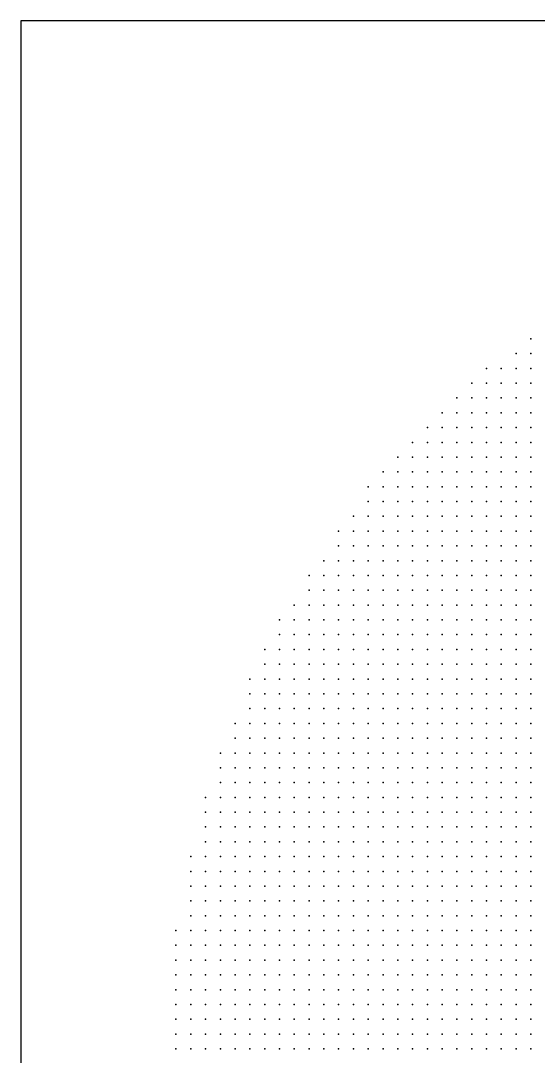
# Model space of a CAD drawing. Header units: millimetres. Extents: x 2848 to 6961, y 1568 to 7914.
# Drawn here: x 4348.3 to 4383.3, y 1650.3 to 1720.3 of the extents above; entities that cross this region are included whole.
import ezdxf

# ---------------------------------------------------------------- set-up
doc = ezdxf.new("R2010")
doc.units = ezdxf.units.MM
doc.header["$PDSIZE"] = -2

msp = doc.modelspace()

# ---------------------------------------------------------------- linework, layer by layer
msp.add_lwpolyline([(4348.282, 1580.289), (4488.282, 1580.289), (4488.282, 1720.289), (4348.282, 1720.289)], close=True)
at = {"color": 142, "true_color": 0x1a84d0}
for p in [(4382.782, 1698.789), (4381.782, 1697.789), (4382.782, 1697.789), (4379.782, 1696.789), (4380.782, 1696.789), (4381.782, 1696.789), (4382.782, 1696.789), (4378.782, 1695.789), (4379.782, 1695.789), (4380.782, 1695.789), (4381.782, 1695.789), (4382.782, 1695.789), (4377.782, 1694.789), (4378.782, 1694.789), (4379.782, 1694.789), (4380.782, 1694.789), (4381.782, 1694.789), (4382.782, 1694.789), (4376.782, 1693.789), (4377.782, 1693.789), (4378.782, 1693.789), (4379.782, 1693.789), (4380.782, 1693.789), (4381.782, 1693.789), (4382.782, 1693.789), (4375.782, 1692.789), (4376.782, 1692.789), (4377.782, 1692.789), (4378.782, 1692.789), (4379.782, 1692.789), (4380.782, 1692.789), (4381.782, 1692.789), (4382.782, 1692.789), (4374.782, 1691.789), (4375.782, 1691.789), (4376.782, 1691.789), (4377.782, 1691.789), (4378.782, 1691.789), (4379.782, 1691.789), (4380.782, 1691.789), (4381.782, 1691.789), (4382.782, 1691.789), (4373.782, 1690.789), (4374.782, 1690.789), (4375.782, 1690.789), (4376.782, 1690.789), (4377.782, 1690.789), (4378.782, 1690.789), (4379.782, 1690.789), (4380.782, 1690.789), (4381.782, 1690.789), (4382.782, 1690.789), (4372.782, 1689.789), (4373.782, 1689.789), (4374.782, 1689.789), (4375.782, 1689.789), (4376.782, 1689.789), (4377.782, 1689.789), (4378.782, 1689.789), (4379.782, 1689.789), (4380.782, 1689.789), (4381.782, 1689.789), (4382.782, 1689.789), (4371.782, 1688.789), (4372.782, 1688.789), (4373.782, 1688.789), (4374.782, 1688.789), (4375.782, 1688.789), (4376.782, 1688.789), (4377.782, 1688.789), (4378.782, 1688.789), (4379.782, 1688.789), (4380.782, 1688.789), (4381.782, 1688.789), (4382.782, 1688.789), (4371.782, 1687.789), (4372.782, 1687.789), (4373.782, 1687.789), (4374.782, 1687.789), (4375.782, 1687.789), (4376.782, 1687.789), (4377.782, 1687.789), (4378.782, 1687.789), (4379.782, 1687.789), (4380.782, 1687.789), (4381.782, 1687.789), (4382.782, 1687.789), (4370.782, 1686.789), (4371.782, 1686.789), (4372.782, 1686.789), (4373.782, 1686.789), (4374.782, 1686.789), (4375.782, 1686.789), (4376.782, 1686.789), (4377.782, 1686.789), (4378.782, 1686.789), (4379.782, 1686.789), (4380.782, 1686.789), (4381.782, 1686.789), (4382.782, 1686.789), (4369.782, 1685.789), (4370.782, 1685.789), (4371.782, 1685.789), (4372.782, 1685.789), (4373.782, 1685.789), (4374.782, 1685.789), (4375.782, 1685.789), (4376.782, 1685.789), (4377.782, 1685.789), (4378.782, 1685.789), (4379.782, 1685.789), (4380.782, 1685.789), (4381.782, 1685.789), (4382.782, 1685.789), (4369.782, 1684.789), (4370.782, 1684.789), (4371.782, 1684.789), (4372.782, 1684.789), (4373.782, 1684.789), (4374.782, 1684.789), (4375.782, 1684.789), (4376.782, 1684.789), (4377.782, 1684.789), (4378.782, 1684.789), (4379.782, 1684.789), (4380.782, 1684.789), (4381.782, 1684.789), (4382.782, 1684.789), (4368.782, 1683.789), (4369.782, 1683.789), (4370.782, 1683.789), (4371.782, 1683.789), (4372.782, 1683.789), (4373.782, 1683.789), (4374.782, 1683.789), (4375.782, 1683.789), (4376.782, 1683.789), (4377.782, 1683.789), (4378.782, 1683.789), (4379.782, 1683.789), (4380.782, 1683.789), (4381.782, 1683.789), (4382.782, 1683.789), (4367.782, 1682.789), (4368.782, 1682.789), (4369.782, 1682.789), (4370.782, 1682.789), (4371.782, 1682.789), (4372.782, 1682.789), (4373.782, 1682.789), (4374.782, 1682.789), (4375.782, 1682.789), (4376.782, 1682.789), (4377.782, 1682.789), (4378.782, 1682.789), (4379.782, 1682.789), (4380.782, 1682.789), (4381.782, 1682.789), (4382.782, 1682.789), (4367.782, 1681.789), (4368.782, 1681.789), (4369.782, 1681.789), (4370.782, 1681.789), (4371.782, 1681.789), (4372.782, 1681.789), (4373.782, 1681.789), (4374.782, 1681.789), (4375.782, 1681.789), (4376.782, 1681.789), (4377.782, 1681.789), (4378.782, 1681.789), (4379.782, 1681.789), (4380.782, 1681.789), (4381.782, 1681.789), (4382.782, 1681.789), (4366.782, 1680.789), (4367.782, 1680.789), (4368.782, 1680.789), (4369.782, 1680.789), (4370.782, 1680.789), (4371.782, 1680.789), (4372.782, 1680.789), (4373.782, 1680.789), (4374.782, 1680.789), (4375.782, 1680.789), (4376.782, 1680.789), (4377.782, 1680.789), (4378.782, 1680.789), (4379.782, 1680.789), (4380.782, 1680.789), (4381.782, 1680.789), (4382.782, 1680.789), (4365.782, 1679.789), (4366.782, 1679.789), (4367.782, 1679.789), (4368.782, 1679.789), (4369.782, 1679.789), (4370.782, 1679.789), (4371.782, 1679.789), (4372.782, 1679.789), (4373.782, 1679.789), (4374.782, 1679.789), (4375.782, 1679.789), (4376.782, 1679.789), (4377.782, 1679.789), (4378.782, 1679.789), (4379.782, 1679.789), (4380.782, 1679.789), (4381.782, 1679.789), (4382.782, 1679.789), (4365.782, 1678.789), (4366.782, 1678.789), (4367.782, 1678.789), (4368.782, 1678.789), (4369.782, 1678.789), (4370.782, 1678.789), (4371.782, 1678.789), (4372.782, 1678.789), (4373.782, 1678.789), (4374.782, 1678.789), (4375.782, 1678.789), (4376.782, 1678.789), (4377.782, 1678.789), (4378.782, 1678.789), (4379.782, 1678.789), (4380.782, 1678.789), (4381.782, 1678.789), (4382.782, 1678.789), (4364.782, 1677.789), (4365.782, 1677.789), (4366.782, 1677.789), (4367.782, 1677.789), (4368.782, 1677.789), (4369.782, 1677.789), (4370.782, 1677.789), (4371.782, 1677.789), (4372.782, 1677.789), (4373.782, 1677.789), (4374.782, 1677.789), (4375.782, 1677.789), (4376.782, 1677.789), (4377.782, 1677.789), (4378.782, 1677.789), (4379.782, 1677.789), (4380.782, 1677.789), (4381.782, 1677.789), (4382.782, 1677.789), (4364.782, 1676.789), (4365.782, 1676.789), (4366.782, 1676.789), (4367.782, 1676.789), (4368.782, 1676.789), (4369.782, 1676.789), (4370.782, 1676.789), (4371.782, 1676.789), (4372.782, 1676.789), (4373.782, 1676.789), (4374.782, 1676.789), (4375.782, 1676.789), (4376.782, 1676.789), (4377.782, 1676.789), (4378.782, 1676.789), (4379.782, 1676.789), (4380.782, 1676.789), (4381.782, 1676.789), (4382.782, 1676.789), (4363.782, 1675.789), (4364.782, 1675.789), (4365.782, 1675.789), (4366.782, 1675.789), (4367.782, 1675.789), (4368.782, 1675.789), (4369.782, 1675.789), (4370.782, 1675.789), (4371.782, 1675.789), (4372.782, 1675.789), (4373.782, 1675.789), (4374.782, 1675.789), (4375.782, 1675.789), (4376.782, 1675.789), (4377.782, 1675.789), (4378.782, 1675.789), (4379.782, 1675.789), (4380.782, 1675.789), (4381.782, 1675.789), (4382.782, 1675.789), (4363.782, 1674.789), (4364.782, 1674.789), (4365.782, 1674.789), (4366.782, 1674.789), (4367.782, 1674.789), (4368.782, 1674.789), (4369.782, 1674.789), (4370.782, 1674.789), (4371.782, 1674.789), (4372.782, 1674.789), (4373.782, 1674.789), (4374.782, 1674.789), (4375.782, 1674.789), (4376.782, 1674.789), (4377.782, 1674.789), (4378.782, 1674.789), (4379.782, 1674.789), (4380.782, 1674.789), (4381.782, 1674.789), (4382.782, 1674.789), (4363.782, 1673.789), (4364.782, 1673.789), (4365.782, 1673.789), (4366.782, 1673.789), (4367.782, 1673.789), (4368.782, 1673.789), (4369.782, 1673.789), (4370.782, 1673.789), (4371.782, 1673.789), (4372.782, 1673.789), (4373.782, 1673.789), (4374.782, 1673.789), (4375.782, 1673.789), (4376.782, 1673.789), (4377.782, 1673.789), (4378.782, 1673.789), (4379.782, 1673.789), (4380.782, 1673.789), (4381.782, 1673.789), (4382.782, 1673.789), (4362.782, 1672.789), (4363.782, 1672.789), (4364.782, 1672.789), (4365.782, 1672.789), (4366.782, 1672.789), (4367.782, 1672.789), (4368.782, 1672.789), (4369.782, 1672.789), (4370.782, 1672.789), (4371.782, 1672.789), (4372.782, 1672.789), (4373.782, 1672.789), (4374.782, 1672.789), (4375.782, 1672.789), (4376.782, 1672.789), (4377.782, 1672.789), (4378.782, 1672.789), (4379.782, 1672.789), (4380.782, 1672.789), (4381.782, 1672.789), (4382.782, 1672.789), (4362.782, 1671.789), (4363.782, 1671.789), (4364.782, 1671.789), (4365.782, 1671.789), (4366.782, 1671.789), (4367.782, 1671.789), (4368.782, 1671.789), (4369.782, 1671.789), (4370.782, 1671.789), (4371.782, 1671.789), (4372.782, 1671.789), (4373.782, 1671.789), (4374.782, 1671.789), (4375.782, 1671.789), (4376.782, 1671.789), (4377.782, 1671.789), (4378.782, 1671.789), (4379.782, 1671.789), (4380.782, 1671.789), (4381.782, 1671.789), (4382.782, 1671.789), (4361.782, 1670.789), (4362.782, 1670.789), (4363.782, 1670.789), (4364.782, 1670.789), (4365.782, 1670.789), (4366.782, 1670.789), (4367.782, 1670.789), (4368.782, 1670.789), (4369.782, 1670.789), (4370.782, 1670.789), (4371.782, 1670.789), (4372.782, 1670.789), (4373.782, 1670.789), (4374.782, 1670.789), (4375.782, 1670.789), (4376.782, 1670.789), (4377.782, 1670.789), (4378.782, 1670.789), (4379.782, 1670.789), (4380.782, 1670.789), (4381.782, 1670.789), (4382.782, 1670.789), (4361.782, 1669.789), (4362.782, 1669.789), (4363.782, 1669.789), (4364.782, 1669.789), (4365.782, 1669.789), (4366.782, 1669.789), (4367.782, 1669.789), (4368.782, 1669.789), (4369.782, 1669.789), (4370.782, 1669.789), (4371.782, 1669.789), (4372.782, 1669.789), (4373.782, 1669.789), (4374.782, 1669.789), (4375.782, 1669.789), (4376.782, 1669.789), (4377.782, 1669.789), (4378.782, 1669.789), (4379.782, 1669.789), (4380.782, 1669.789), (4381.782, 1669.789), (4382.782, 1669.789), (4361.782, 1668.789), (4362.782, 1668.789), (4363.782, 1668.789), (4364.782, 1668.789), (4365.782, 1668.789), (4366.782, 1668.789), (4367.782, 1668.789), (4368.782, 1668.789), (4369.782, 1668.789), (4370.782, 1668.789), (4371.782, 1668.789), (4372.782, 1668.789), (4373.782, 1668.789), (4374.782, 1668.789), (4375.782, 1668.789), (4376.782, 1668.789), (4377.782, 1668.789), (4378.782, 1668.789), (4379.782, 1668.789), (4380.782, 1668.789), (4381.782, 1668.789), (4382.782, 1668.789), (4360.782, 1667.789), (4361.782, 1667.789), (4362.782, 1667.789), (4363.782, 1667.789), (4364.782, 1667.789), (4365.782, 1667.789), (4366.782, 1667.789), (4367.782, 1667.789), (4368.782, 1667.789), (4369.782, 1667.789), (4370.782, 1667.789), (4371.782, 1667.789), (4372.782, 1667.789), (4373.782, 1667.789), (4374.782, 1667.789), (4375.782, 1667.789), (4376.782, 1667.789), (4377.782, 1667.789), (4378.782, 1667.789), (4379.782, 1667.789), (4380.782, 1667.789), (4381.782, 1667.789), (4382.782, 1667.789), (4360.782, 1666.789), (4361.782, 1666.789), (4362.782, 1666.789), (4363.782, 1666.789), (4364.782, 1666.789), (4365.782, 1666.789), (4366.782, 1666.789), (4367.782, 1666.789), (4368.782, 1666.789), (4369.782, 1666.789), (4370.782, 1666.789), (4371.782, 1666.789), (4372.782, 1666.789), (4373.782, 1666.789), (4374.782, 1666.789), (4375.782, 1666.789), (4376.782, 1666.789), (4377.782, 1666.789), (4378.782, 1666.789), (4379.782, 1666.789), (4380.782, 1666.789), (4381.782, 1666.789), (4382.782, 1666.789), (4360.782, 1665.789), (4361.782, 1665.789), (4362.782, 1665.789), (4363.782, 1665.789), (4364.782, 1665.789), (4365.782, 1665.789), (4366.782, 1665.789), (4367.782, 1665.789), (4368.782, 1665.789), (4369.782, 1665.789), (4370.782, 1665.789), (4371.782, 1665.789), (4372.782, 1665.789), (4373.782, 1665.789), (4374.782, 1665.789), (4375.782, 1665.789), (4376.782, 1665.789), (4377.782, 1665.789), (4378.782, 1665.789), (4379.782, 1665.789), (4380.782, 1665.789), (4381.782, 1665.789), (4382.782, 1665.789), (4360.782, 1664.789), (4361.782, 1664.789), (4362.782, 1664.789), (4363.782, 1664.789), (4364.782, 1664.789), (4365.782, 1664.789), (4366.782, 1664.789), (4367.782, 1664.789), (4368.782, 1664.789), (4369.782, 1664.789), (4370.782, 1664.789), (4371.782, 1664.789), (4372.782, 1664.789), (4373.782, 1664.789), (4374.782, 1664.789), (4375.782, 1664.789), (4376.782, 1664.789), (4377.782, 1664.789), (4378.782, 1664.789), (4379.782, 1664.789), (4380.782, 1664.789), (4381.782, 1664.789), (4382.782, 1664.789), (4359.782, 1663.789), (4360.782, 1663.789), (4361.782, 1663.789), (4362.782, 1663.789), (4363.782, 1663.789), (4364.782, 1663.789), (4365.782, 1663.789), (4366.782, 1663.789), (4367.782, 1663.789), (4368.782, 1663.789), (4369.782, 1663.789), (4370.782, 1663.789), (4371.782, 1663.789), (4372.782, 1663.789), (4373.782, 1663.789), (4374.782, 1663.789), (4375.782, 1663.789), (4376.782, 1663.789), (4377.782, 1663.789), (4378.782, 1663.789), (4379.782, 1663.789), (4380.782, 1663.789), (4381.782, 1663.789), (4382.782, 1663.789), (4359.782, 1662.789), (4360.782, 1662.789), (4361.782, 1662.789), (4362.782, 1662.789), (4363.782, 1662.789), (4364.782, 1662.789), (4365.782, 1662.789), (4366.782, 1662.789), (4367.782, 1662.789), (4368.782, 1662.789), (4369.782, 1662.789), (4370.782, 1662.789), (4371.782, 1662.789), (4372.782, 1662.789), (4373.782, 1662.789), (4374.782, 1662.789), (4375.782, 1662.789), (4376.782, 1662.789), (4377.782, 1662.789), (4378.782, 1662.789), (4379.782, 1662.789), (4380.782, 1662.789), (4381.782, 1662.789), (4382.782, 1662.789), (4359.782, 1661.789), (4360.782, 1661.789), (4361.782, 1661.789), (4362.782, 1661.789), (4363.782, 1661.789), (4364.782, 1661.789), (4365.782, 1661.789), (4366.782, 1661.789), (4367.782, 1661.789), (4368.782, 1661.789), (4369.782, 1661.789), (4370.782, 1661.789), (4371.782, 1661.789), (4372.782, 1661.789), (4373.782, 1661.789), (4374.782, 1661.789), (4375.782, 1661.789), (4376.782, 1661.789), (4377.782, 1661.789), (4378.782, 1661.789), (4379.782, 1661.789), (4380.782, 1661.789), (4381.782, 1661.789), (4382.782, 1661.789), (4359.782, 1660.789), (4360.782, 1660.789), (4361.782, 1660.789), (4362.782, 1660.789), (4363.782, 1660.789), (4364.782, 1660.789), (4365.782, 1660.789), (4366.782, 1660.789), (4367.782, 1660.789), (4368.782, 1660.789), (4369.782, 1660.789), (4370.782, 1660.789), (4371.782, 1660.789), (4372.782, 1660.789), (4373.782, 1660.789), (4374.782, 1660.789), (4375.782, 1660.789), (4376.782, 1660.789), (4377.782, 1660.789), (4378.782, 1660.789), (4379.782, 1660.789), (4380.782, 1660.789), (4381.782, 1660.789), (4382.782, 1660.789), (4359.782, 1659.789), (4360.782, 1659.789), (4361.782, 1659.789), (4362.782, 1659.789), (4363.782, 1659.789), (4364.782, 1659.789), (4365.782, 1659.789), (4366.782, 1659.789), (4367.782, 1659.789), (4368.782, 1659.789), (4369.782, 1659.789), (4370.782, 1659.789), (4371.782, 1659.789), (4372.782, 1659.789), (4373.782, 1659.789), (4374.782, 1659.789), (4375.782, 1659.789), (4376.782, 1659.789), (4377.782, 1659.789), (4378.782, 1659.789), (4379.782, 1659.789), (4380.782, 1659.789), (4381.782, 1659.789), (4382.782, 1659.789), (4358.782, 1658.789), (4359.782, 1658.789), (4360.782, 1658.789), (4361.782, 1658.789), (4362.782, 1658.789), (4363.782, 1658.789), (4364.782, 1658.789), (4365.782, 1658.789), (4366.782, 1658.789), (4367.782, 1658.789), (4368.782, 1658.789), (4369.782, 1658.789), (4370.782, 1658.789), (4371.782, 1658.789), (4372.782, 1658.789), (4373.782, 1658.789), (4374.782, 1658.789), (4375.782, 1658.789), (4376.782, 1658.789), (4377.782, 1658.789), (4378.782, 1658.789), (4379.782, 1658.789), (4380.782, 1658.789), (4381.782, 1658.789), (4382.782, 1658.789), (4358.782, 1657.789), (4359.782, 1657.789), (4360.782, 1657.789), (4361.782, 1657.789), (4362.782, 1657.789), (4363.782, 1657.789), (4364.782, 1657.789), (4365.782, 1657.789), (4366.782, 1657.789), (4367.782, 1657.789), (4368.782, 1657.789), (4369.782, 1657.789), (4370.782, 1657.789), (4371.782, 1657.789), (4372.782, 1657.789), (4373.782, 1657.789), (4374.782, 1657.789), (4375.782, 1657.789), (4376.782, 1657.789), (4377.782, 1657.789), (4378.782, 1657.789), (4379.782, 1657.789), (4380.782, 1657.789), (4381.782, 1657.789), (4382.782, 1657.789), (4358.782, 1656.789), (4359.782, 1656.789), (4360.782, 1656.789), (4361.782, 1656.789), (4362.782, 1656.789), (4363.782, 1656.789), (4364.782, 1656.789), (4365.782, 1656.789), (4366.782, 1656.789), (4367.782, 1656.789), (4368.782, 1656.789), (4369.782, 1656.789), (4370.782, 1656.789), (4371.782, 1656.789), (4372.782, 1656.789), (4373.782, 1656.789), (4374.782, 1656.789), (4375.782, 1656.789), (4376.782, 1656.789), (4377.782, 1656.789), (4378.782, 1656.789), (4379.782, 1656.789), (4380.782, 1656.789), (4381.782, 1656.789), (4382.782, 1656.789), (4358.782, 1655.789), (4359.782, 1655.789), (4360.782, 1655.789), (4361.782, 1655.789), (4362.782, 1655.789), (4363.782, 1655.789), (4364.782, 1655.789), (4365.782, 1655.789), (4366.782, 1655.789), (4367.782, 1655.789), (4368.782, 1655.789), (4369.782, 1655.789), (4370.782, 1655.789), (4371.782, 1655.789), (4372.782, 1655.789), (4373.782, 1655.789), (4374.782, 1655.789), (4375.782, 1655.789), (4376.782, 1655.789), (4377.782, 1655.789), (4378.782, 1655.789), (4379.782, 1655.789), (4380.782, 1655.789), (4381.782, 1655.789), (4382.782, 1655.789), (4358.782, 1654.789), (4359.782, 1654.789), (4360.782, 1654.789), (4361.782, 1654.789), (4362.782, 1654.789), (4363.782, 1654.789), (4364.782, 1654.789), (4365.782, 1654.789), (4366.782, 1654.789), (4367.782, 1654.789), (4368.782, 1654.789), (4369.782, 1654.789), (4370.782, 1654.789), (4371.782, 1654.789), (4372.782, 1654.789), (4373.782, 1654.789), (4374.782, 1654.789), (4375.782, 1654.789), (4376.782, 1654.789), (4377.782, 1654.789), (4378.782, 1654.789), (4379.782, 1654.789), (4380.782, 1654.789), (4381.782, 1654.789), (4382.782, 1654.789), (4358.782, 1653.789), (4359.782, 1653.789), (4360.782, 1653.789), (4361.782, 1653.789), (4362.782, 1653.789), (4363.782, 1653.789), (4364.782, 1653.789), (4365.782, 1653.789), (4366.782, 1653.789), (4367.782, 1653.789), (4368.782, 1653.789), (4369.782, 1653.789), (4370.782, 1653.789), (4371.782, 1653.789), (4372.782, 1653.789), (4373.782, 1653.789), (4374.782, 1653.789), (4375.782, 1653.789), (4376.782, 1653.789), (4377.782, 1653.789), (4378.782, 1653.789), (4379.782, 1653.789), (4380.782, 1653.789), (4381.782, 1653.789), (4382.782, 1653.789), (4358.782, 1652.789), (4359.782, 1652.789), (4360.782, 1652.789), (4361.782, 1652.789), (4362.782, 1652.789), (4363.782, 1652.789), (4364.782, 1652.789), (4365.782, 1652.789), (4366.782, 1652.789), (4367.782, 1652.789), (4368.782, 1652.789), (4369.782, 1652.789), (4370.782, 1652.789), (4371.782, 1652.789), (4372.782, 1652.789), (4373.782, 1652.789), (4374.782, 1652.789), (4375.782, 1652.789), (4376.782, 1652.789), (4377.782, 1652.789), (4378.782, 1652.789), (4379.782, 1652.789), (4380.782, 1652.789), (4381.782, 1652.789), (4382.782, 1652.789), (4358.782, 1651.789), (4359.782, 1651.789), (4360.782, 1651.789), (4361.782, 1651.789), (4362.782, 1651.789), (4363.782, 1651.789), (4364.782, 1651.789), (4365.782, 1651.789), (4366.782, 1651.789), (4367.782, 1651.789), (4368.782, 1651.789), (4369.782, 1651.789), (4370.782, 1651.789), (4371.782, 1651.789), (4372.782, 1651.789), (4373.782, 1651.789), (4374.782, 1651.789), (4375.782, 1651.789), (4376.782, 1651.789), (4377.782, 1651.789), (4378.782, 1651.789), (4379.782, 1651.789), (4380.782, 1651.789), (4381.782, 1651.789), (4382.782, 1651.789), (4358.782, 1650.789), (4359.782, 1650.789), (4360.782, 1650.789), (4361.782, 1650.789), (4362.782, 1650.789), (4363.782, 1650.789), (4364.782, 1650.789), (4365.782, 1650.789), (4366.782, 1650.789), (4367.782, 1650.789), (4368.782, 1650.789), (4369.782, 1650.789), (4370.782, 1650.789), (4371.782, 1650.789), (4372.782, 1650.789), (4373.782, 1650.789), (4374.782, 1650.789), (4375.782, 1650.789), (4376.782, 1650.789), (4377.782, 1650.789), (4378.782, 1650.789), (4379.782, 1650.789), (4380.782, 1650.789), (4381.782, 1650.789), (4382.782, 1650.789)]:
    msp.add_point(p, dxfattribs=at)

doc.saveas('drawing.dxf')
